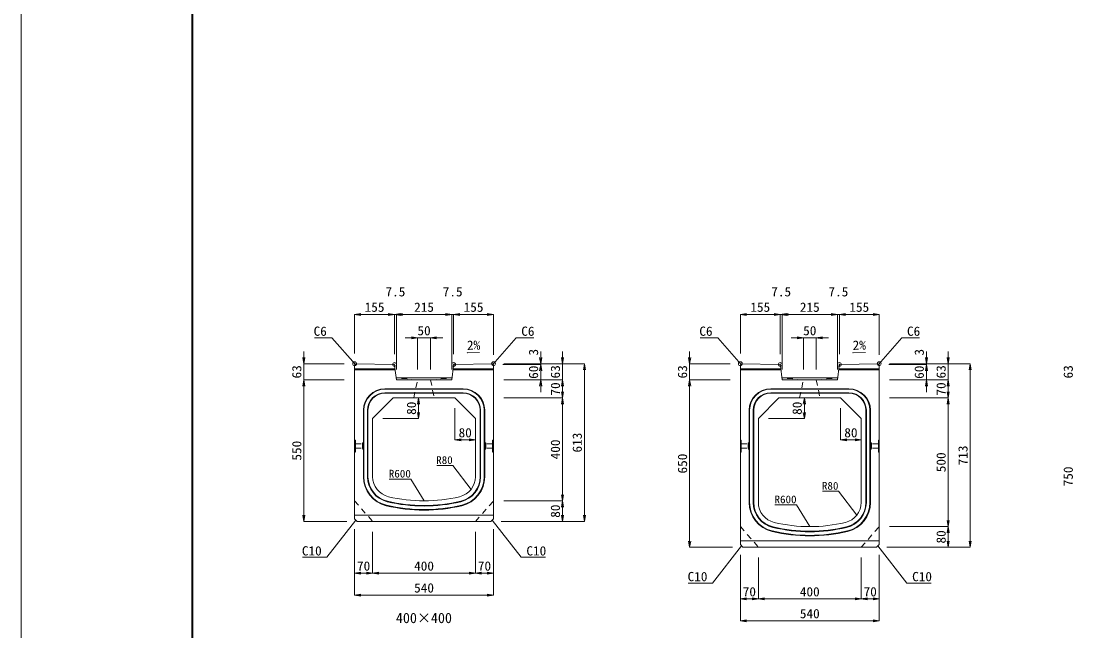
# Model space of a CAD drawing. Units: millimetres at full size. Extents: x -1267 to 18002, y -8037 to 14483.
# Drawn here: x 8867 to 12958, y 9743 to 12113 of the extents above; entities that cross this region are included whole.
import ezdxf
from ezdxf.enums import TextEntityAlignment as Align

# ---------------------------------------------------------------- set-up
doc = ezdxf.new("R2010")
doc.units = ezdxf.units.MM
doc.header["$LTSCALE"] = 30
doc.header["$PDMODE"] = 32
doc.header["$PDSIZE"] = 15
doc.linetypes.add('USER1', pattern=[1.35, 0.75, -0.6])
for name, color, linetype, lineweight in [('0_2', 5, 'Continuous', 13), ('インサート', 3, 'USER1', 9), ('図枠', 7, 'Continuous', 5), ('寸法線', 7, 'Continuous', 13), ('引出線', 4, 'Continuous', 13), ('排水孔', 30, 'USER1', 9), ('本体', 2, 'Continuous', 13), ('目地', 132, 'Continuous', 5), ('補助線', 8, 'Continuous', 13)]:
    doc.layers.add(name, color=color, linetype=linetype, lineweight=lineweight)
doc.layers.add('文字', color=7, linetype='Continuous')
doc.styles.add('ＭＳ 明朝', font='')
doc.styles.get('ＭＳ 明朝').set_extended_font_data('MS Mincho')

# ---------------------------------------------------------------- blocks, each defined once
blk = doc.blocks.new('open_arrow')
at = {"color": 0, "linetype": 'Continuous', "lineweight": -2}
blk.add_lwpolyline([(7.5, 1.25), (0, 0), (7.5, -1.25)], dxfattribs=at)

msp = doc.modelspace()

# ---------------------------------------------------------------- linework, layer by layer
at = {"layer": '0_2'}
msp.add_line((8867.22, 14483.45), (8867.22, -8037.05), dxfattribs=at)
at = {"layer": 'インサート'}
for p, q in [((10197.64, 10473.83), (10194.64, 10473.83)), ((10194.64, 10473.83), (10194.64, 10448.83)), ((10197.64, 10448.83), (10197.64, 10473.83)), ((10671.24, 10473.83), (10674.24, 10473.83)), ((10671.24, 10448.83), (10671.24, 10473.83)), ((10674.24, 10473.83), (10674.24, 10448.83)), ((11697.64, 10473.83), (11694.64, 10473.83)), ((11694.64, 10473.83), (11694.64, 10448.83)), ((11697.64, 10448.83), (11697.64, 10473.83)), ((12171.24, 10473.83), (12174.24, 10473.83)), ((12171.24, 10448.83), (12171.24, 10473.83)), ((12174.24, 10473.83), (12174.24, 10448.83)), ((10167.64, 10469.83), (10194.64, 10469.83)), ((10167.64, 10469.83), (10167.64, 10452.83)), ((10167.64, 10452.83), (10194.64, 10452.83)), ((10194.64, 10448.83), (10197.64, 10448.83)), ((10674.24, 10448.83), (10671.24, 10448.83)), ((10701.24, 10469.83), (10674.24, 10469.83)), ((10701.24, 10452.83), (10674.24, 10452.83)), ((10701.24, 10469.83), (10701.24, 10452.83)), ((11667.64, 10469.83), (11694.64, 10469.83)), ((11667.64, 10469.83), (11667.64, 10452.83)), ((11667.64, 10452.83), (11694.64, 10452.83)), ((11694.64, 10448.83), (11697.64, 10448.83)), ((12174.24, 10448.83), (12171.24, 10448.83)), ((12201.24, 10469.83), (12174.24, 10469.83)), ((12201.24, 10452.83), (12174.24, 10452.83)), ((12201.24, 10469.83), (12201.24, 10452.83))]:
    msp.add_line(p, q, dxfattribs=at)
at = {"layer": '図枠', "lineweight": 40}
msp.add_line((9534.44, 7540.17), (9534.44, 13080.17), dxfattribs=at)
at = {"layer": '寸法線'}
for p, q in [((10164.44, 10973.07), (10367.44, 10973.07)), ((10164.44, 10821.33), (10164.44, 10973.07)), ((10271.44, 10973.07), (10374.94, 10973.07)), ((10319.44, 10818.33), (10319.44, 10973.07)), ((10319.44, 10818.33), (10319.44, 10973.07)), ((10326.94, 10758.33), (10326.94, 10973.07)), ((10326.94, 10973.07), (10541.94, 10973.07)), ((10326.94, 10758.33), (10326.94, 10973.07)), ((10493.94, 10973.07), (10597.44, 10973.07)), ((10541.94, 10758.33), (10541.94, 10973.07)), ((10541.94, 10758.33), (10541.94, 10973.07)), ((10549.44, 10818.33), (10549.44, 10973.07)), ((10549.44, 10973.07), (10704.44, 10973.07)), ((10549.44, 10818.33), (10549.44, 10973.07)), ((10704.44, 10815.33), (10704.44, 10973.07)), ((11664.44, 10973.07), (11867.44, 10973.07)), ((11664.44, 10821.33), (11664.44, 10973.07)), ((11771.44, 10973.07), (11874.94, 10973.07)), ((11819.44, 10818.33), (11819.44, 10973.07)), ((11819.44, 10818.33), (11819.44, 10973.07)), ((11826.94, 10758.33), (11826.94, 10973.07)), ((11826.94, 10973.07), (12041.94, 10973.07)), ((11826.94, 10758.33), (11826.94, 10973.07)), ((11993.94, 10973.07), (12097.44, 10973.07)), ((12041.94, 10758.33), (12041.94, 10973.07)), ((12041.94, 10758.33), (12041.94, 10973.07)), ((12049.44, 10818.33), (12049.44, 10973.07)), ((12049.44, 10973.07), (12204.44, 10973.07)), ((12049.44, 10818.33), (12049.44, 10973.07)), ((12204.44, 10815.33), (12204.44, 10973.07)), ((10361.44, 10881.89), (10507.44, 10881.89)), ((10409.44, 10758.33), (10409.44, 10881.89)), ((10459.44, 10758.33), (10459.44, 10881.89)), ((11861.44, 10881.89), (12007.44, 10881.89)), ((11909.44, 10758.33), (11909.44, 10881.89)), ((11959.44, 10758.33), (11959.44, 10881.89)), ((9967.31, 10670.33), (9967.31, 10829.33)), ((10887.95, 10730.33), (10887.95, 10829.33)), ((10972.95, 10670.33), (10972.95, 10829.33)), ((11467.31, 10670.33), (11467.31, 10829.33)), ((12387.95, 10730.33), (12387.95, 10829.33)), ((12472.95, 10670.33), (12472.95, 10829.33)), ((10124.44, 10781.33), (9967.31, 10781.33)), ((10741.38, 10778.33), (10887.95, 10778.33)), ((10741.38, 10778.33), (10887.95, 10778.33)), ((10744.44, 10781.33), (10972.95, 10781.33)), ((10744.44, 10781.33), (10887.95, 10781.33)), ((10744.44, 10781.33), (11057.95, 10781.33)), ((10887.95, 10670.33), (10887.95, 10778.33)), ((11057.95, 10168.33), (11057.95, 10781.33)), ((11624.44, 10781.33), (11467.31, 10781.33)), ((12241.38, 10778.33), (12387.95, 10778.33)), ((12241.38, 10778.33), (12387.95, 10778.33)), ((12244.44, 10781.33), (12472.95, 10781.33)), ((12244.44, 10781.33), (12557.95, 10781.33)), ((12244.44, 10781.33), (12387.95, 10781.33)), ((12387.95, 10670.33), (12387.95, 10778.33)), ((12557.95, 10068.33), (12557.95, 10781.33)), ((9967.31, 10168.33), (9967.31, 10718.33)), ((10124.44, 10718.33), (9967.31, 10718.33)), ((10124.44, 10718.33), (9967.31, 10718.33)), ((10744.44, 10718.33), (10972.95, 10718.33)), ((10744.44, 10718.33), (10972.95, 10718.33)), ((10744.44, 10718.33), (10887.95, 10718.33)), ((10972.95, 10648.33), (10972.95, 10718.33)), ((11467.31, 10068.33), (11467.31, 10718.33)), ((11624.44, 10718.33), (11467.31, 10718.33)), ((11624.44, 10718.33), (11467.31, 10718.33)), ((12244.44, 10718.33), (12472.95, 10718.33)), ((12244.44, 10718.33), (12472.95, 10718.33)), ((12244.44, 10718.33), (12387.95, 10718.33)), ((12472.95, 10648.33), (12472.95, 10718.33)), ((10413.29, 10568.33), (10413.29, 10648.33)), ((10744.44, 10648.33), (10972.95, 10648.33)), ((10744.44, 10648.33), (10972.95, 10648.33)), ((10972.95, 10248.33), (10972.95, 10648.33)), ((11913.29, 10568.33), (11913.29, 10648.33)), ((12244.44, 10648.33), (12472.95, 10648.33)), ((12244.44, 10648.33), (12472.95, 10648.33)), ((12472.95, 10148.33), (12472.95, 10648.33)), ((10554.44, 10608.33), (10554.44, 10485.25)), ((12054.44, 10608.33), (12054.44, 10485.25)), ((10274.44, 10568.33), (10413.29, 10568.33)), ((11774.44, 10568.33), (11913.29, 10568.33)), ((10554.44, 10485.25), (10634.44, 10485.25)), ((12054.44, 10485.25), (12134.44, 10485.25)), ((10744.44, 10248.33), (10972.95, 10248.33)), ((10744.44, 10248.33), (10972.95, 10248.33)), ((10972.95, 10168.33), (10972.95, 10248.33)), ((10134.44, 10168.33), (9967.31, 10168.33)), ((10734.44, 10168.33), (10972.95, 10168.33)), ((10734.44, 10168.33), (11057.95, 10168.33)), ((12244.44, 10148.33), (12472.95, 10148.33)), ((12244.44, 10148.33), (12472.95, 10148.33)), ((12472.95, 10068.33), (12472.95, 10148.33)), ((10164.44, 10138.33), (10164.44, 9967.18)), ((10164.44, 10138.33), (10164.44, 9882.18)), ((10234.44, 10128.33), (10234.44, 9967.18)), ((10234.44, 10128.33), (10234.44, 9967.18)), ((10634.44, 10128.33), (10634.44, 9967.18)), ((10634.44, 10128.33), (10634.44, 9967.18)), ((10704.44, 10138.33), (10704.44, 9967.18)), ((10704.44, 10138.33), (10704.44, 9882.18)), ((11634.44, 10068.33), (11467.31, 10068.33)), ((12234.44, 10068.33), (12557.95, 10068.33)), ((12234.44, 10068.33), (12472.95, 10068.33)), ((11664.44, 10038.33), (11664.44, 9867.18)), ((11664.44, 10038.33), (11664.44, 9782.18)), ((11734.44, 10028.33), (11734.44, 9867.18)), ((11734.44, 10028.33), (11734.44, 9867.18)), ((12134.44, 10028.33), (12134.44, 9867.18)), ((12134.44, 10028.33), (12134.44, 9867.18)), ((12204.44, 10038.33), (12204.44, 9867.18)), ((12204.44, 10038.33), (12204.44, 9782.18)), ((10164.44, 9967.18), (10234.44, 9967.18)), ((10234.44, 9967.18), (10634.44, 9967.18)), ((10634.44, 9967.18), (10704.44, 9967.18)), ((10164.44, 9882.18), (10704.44, 9882.18)), ((11664.44, 9867.18), (11734.44, 9867.18)), ((11734.44, 9867.18), (12134.44, 9867.18)), ((12134.44, 9867.18), (12204.44, 9867.18)), ((11664.44, 9782.18), (12204.44, 9782.18))]:
    msp.add_line(p, q, dxfattribs=at)
at = {"layer": '引出線'}
for points in [[(10167.44, 10778.28), (10076.41, 10882.59), (10008.06, 10882.59)], [(10701.44, 10778.28), (10792.47, 10882.59), (10860.81, 10882.59)], [(11667.44, 10778.28), (11576.41, 10882.59), (11508.06, 10882.59)], [(12201.44, 10778.28), (12292.47, 10882.59), (12360.81, 10882.59)], [(10601.85, 10824.27), (10650.56, 10825.25), (10601.82, 10824.27)], [(12101.85, 10824.27), (12150.56, 10825.25), (12101.82, 10824.27)], [(10617.2, 10292.76), (10545.94, 10385.86), (10483.71, 10385.86)], [(10434.44, 10248.33), (10383.07, 10333.08), (10298.9, 10333.08)], [(12117.2, 10192.76), (12045.94, 10285.86), (11983.71, 10285.86)], [(11934.44, 10148.33), (11883.07, 10233.08), (11798.9, 10233.08)], [(10169.44, 10173.33), (10056.46, 10028.9), (9961.79, 10028.9)], [(10699.44, 10173.33), (10812.42, 10028.9), (10907.09, 10028.9)], [(11669.44, 10073.33), (11556.46, 9928.9), (11461.79, 9928.9)], [(12199.44, 10073.33), (12312.42, 9928.9), (12407.09, 9928.9)]]:
    msp.add_lwpolyline(points, dxfattribs=at)
at = {"layer": '排水孔'}
for p, q in [((10409.44, 10718.33), (10325.94, 10726.33)), ((10394.44, 10648.33), (10409.44, 10718.33)), ((10459.44, 10718.33), (10542.94, 10726.33)), ((10459.44, 10718.33), (10474.44, 10648.33)), ((11909.44, 10718.33), (11825.94, 10726.33)), ((11894.44, 10648.33), (11909.44, 10718.33)), ((11959.44, 10718.33), (12042.94, 10726.33)), ((11959.44, 10718.33), (11974.44, 10648.33))]:
    msp.add_line(p, q, dxfattribs=at)
at = {"layer": '本体'}
for p, q in [((10170.44, 10781.22), (10164.44, 10775.33)), ((10164.44, 10178.33), (10164.44, 10775.33)), ((10170.44, 10781.22), (10314.25, 10778.43)), ((10698.44, 10781.22), (10554.63, 10778.43)), ((10698.44, 10781.22), (10704.44, 10775.33)), ((10704.44, 10178.33), (10704.44, 10775.33)), ((11670.44, 10781.22), (11664.44, 10775.33)), ((11664.44, 10078.33), (11664.44, 10775.33)), ((11670.44, 10781.22), (11814.25, 10778.43)), ((12198.44, 10781.22), (12054.63, 10778.43)), ((12198.44, 10781.22), (12204.44, 10775.33)), ((12204.44, 10078.33), (12204.44, 10775.33)), ((10326.94, 10718.33), (10541.94, 10718.33)), ((11826.94, 10718.33), (12041.94, 10718.33)), ((10234.44, 10568.33), (10314.44, 10648.33)), ((10314.44, 10648.33), (10554.44, 10648.33)), ((10554.44, 10648.33), (10634.44, 10568.33)), ((11734.44, 10568.33), (11814.44, 10648.33)), ((11814.44, 10648.33), (12054.44, 10648.33)), ((12054.44, 10648.33), (12134.44, 10568.33)), ((10234.44, 10342.37), (10234.44, 10568.33)), ((10634.44, 10568.33), (10634.44, 10342.37)), ((11734.44, 10242.37), (11734.44, 10568.33)), ((12134.44, 10568.33), (12134.44, 10242.37)), ((10174.44, 10168.33), (10164.44, 10178.33)), ((10174.44, 10168.33), (10694.44, 10168.33)), ((10694.44, 10168.33), (10704.44, 10178.33)), ((11674.44, 10068.33), (11664.44, 10078.33)), ((11674.44, 10068.33), (12194.44, 10068.33)), ((12194.44, 10068.33), (12204.44, 10078.33))]:
    msp.add_line(p, q, dxfattribs=at)
at = {"layer": '本体', "lineweight": 20}
for p, q in [((10320.08, 10773.18), (10326.94, 10718.33)), ((10548.79, 10773.18), (10541.94, 10718.33)), ((11820.08, 10773.18), (11826.94, 10718.33)), ((12048.79, 10773.18), (12041.94, 10718.33))]:
    msp.add_line(p, q, dxfattribs=at)
at = {"layer": '本体', "lineweight": 9}
for p, q in [((10325.94, 10726.33), (10542.94, 10726.33)), ((11825.94, 10726.33), (12042.94, 10726.33)), ((10164.44, 10485.83), (10167.64, 10483.83)), ((10167.64, 10483.83), (10167.64, 10438.83)), ((10704.44, 10485.83), (10701.24, 10483.83)), ((10701.24, 10483.83), (10701.24, 10438.83)), ((11664.44, 10485.83), (11667.64, 10483.83)), ((11667.64, 10483.83), (11667.64, 10438.83)), ((12204.44, 10485.83), (12201.24, 10483.83)), ((12201.24, 10483.83), (12201.24, 10438.83)), ((10167.64, 10438.83), (10164.44, 10436.83)), ((10701.24, 10438.83), (10704.44, 10436.83)), ((11667.64, 10438.83), (11664.44, 10436.83)), ((12201.24, 10438.83), (12204.44, 10436.83)), ((10164.44, 10193.33), (10704.44, 10193.33)), ((11664.44, 10093.33), (12204.44, 10093.33))]:
    msp.add_line(p, q, dxfattribs=at)
at = {"layer": '本体', "linetype": 'USER1', "lineweight": 9}
for p, q in [((10164.44, 10248.33), (10234.44, 10168.33)), ((10634.44, 10168.33), (10704.44, 10248.33)), ((11664.44, 10148.33), (11734.44, 10068.33)), ((12134.44, 10068.33), (12204.44, 10148.33))]:
    msp.add_line(p, q, dxfattribs=at)
at = {"layer": '本体'}
for centre, radius, start, end in [((10314.13, 10772.44), 6, 7.12502, 88.89119), ((10554.75, 10772.44), 6, 91.10881, 172.87498), ((11814.13, 10772.44), 6, 7.12502, 88.89119), ((12054.75, 10772.44), 6, 91.10881, 172.87498), ((10314.44, 10342.37), 80, 180, 256.65764), ((10554.44, 10342.37), 80, 283.34236, 0), ((10434.44, 10848.33), 600, 256.65764, 283.34236), ((11814.44, 10242.37), 80, 180, 256.65764), ((12054.44, 10242.37), 80, 283.34236, 0), ((11934.44, 10748.33), 600, 256.65764, 283.34236)]:
    msp.add_arc(centre, radius, start, end, dxfattribs=at)
at = {"layer": '目地'}
for p, q in [((10164.44, 10761.33), (10321.56, 10761.33)), ((10704.44, 10761.33), (10547.31, 10761.33)), ((11664.44, 10761.33), (11821.56, 10761.33)), ((12204.44, 10761.33), (12047.31, 10761.33)), ((10164.44, 10757.33), (10322.06, 10757.33)), ((10704.44, 10757.33), (10546.81, 10757.33)), ((11664.44, 10757.33), (11822.06, 10757.33)), ((12204.44, 10757.33), (12046.81, 10757.33)), ((10586.44, 10684.33), (10282.44, 10684.33)), ((10586.44, 10682.33), (10282.44, 10682.33)), ((12086.44, 10684.33), (11782.44, 10684.33)), ((12086.44, 10682.33), (11782.44, 10682.33)), ((10586.44, 10668.33), (10282.44, 10668.33)), ((10586.44, 10666.33), (10282.44, 10666.33)), ((12086.44, 10668.33), (11782.44, 10668.33)), ((12086.44, 10666.33), (11782.44, 10666.33)), ((10198.44, 10600.33), (10198.44, 10342.37)), ((10200.44, 10600.33), (10200.44, 10342.37)), ((10214.44, 10600.33), (10214.44, 10342.37)), ((10216.44, 10600.33), (10216.44, 10342.37)), ((10652.44, 10342.37), (10652.44, 10600.33)), ((10654.44, 10342.37), (10654.44, 10600.33)), ((10668.44, 10342.37), (10668.44, 10600.33)), ((10670.44, 10342.37), (10670.44, 10600.33)), ((11698.44, 10600.33), (11698.44, 10242.37)), ((11700.44, 10600.33), (11700.44, 10242.37)), ((11714.44, 10600.33), (11714.44, 10242.37)), ((11716.44, 10600.33), (11716.44, 10242.37)), ((12152.44, 10242.37), (12152.44, 10600.33)), ((12154.44, 10242.37), (12154.44, 10600.33)), ((12168.44, 10242.37), (12168.44, 10600.33)), ((12170.44, 10242.37), (12170.44, 10600.33))]:
    msp.add_line(p, q, dxfattribs=at)
for centre, radius, start, end in [((10282.44, 10600.33), 84, 90, 180), ((10282.44, 10600.33), 82, 90, 180), ((10586.44, 10600.33), 84, 0, 90), ((10586.44, 10600.33), 82, 0, 90), ((11782.44, 10600.33), 84, 90, 180), ((11782.44, 10600.33), 82, 90, 180), ((12086.44, 10600.33), 84, 0, 90), ((12086.44, 10600.33), 82, 0, 90), ((10282.44, 10600.33), 68, 90, 180), ((10282.44, 10600.33), 66, 90, 180), ((10586.44, 10600.33), 68, 0, 90), ((10586.44, 10600.33), 66, 0, 90), ((11782.44, 10600.33), 68, 90, 180), ((11782.44, 10600.33), 66, 90, 180), ((12086.44, 10600.33), 68, 0, 90), ((12086.44, 10600.33), 66, 0, 90), ((10314.44, 10342.37), 116, 180, 256.65764), ((10314.44, 10342.37), 114, 180, 256.65764), ((10314.44, 10342.37), 100, 180, 256.65764), ((10314.44, 10342.37), 98, 180, 256.65764), ((10554.44, 10342.37), 98, 283.34236, 0), ((10554.44, 10342.37), 100, 283.34236, 0), ((10554.44, 10342.37), 114, 283.34236, 0), ((10554.44, 10342.37), 116, 283.34236, 0), ((10434.44, 10848.33), 636, 256.65764, 283.34236), ((10434.44, 10848.33), 634, 256.65764, 283.34236), ((10434.44, 10848.33), 620, 256.65764, 283.34236), ((10434.44, 10848.33), 618, 256.65764, 283.34236), ((11814.44, 10242.37), 116, 180, 256.65764), ((11814.44, 10242.37), 114, 180, 256.65764), ((11814.44, 10242.37), 100, 180, 256.65764), ((11814.44, 10242.37), 98, 180, 256.65764), ((12054.44, 10242.37), 98, 283.34236, 0), ((12054.44, 10242.37), 100, 283.34236, 0), ((12054.44, 10242.37), 114, 283.34236, 0), ((12054.44, 10242.37), 116, 283.34236, 0), ((11934.44, 10748.33), 620, 256.65764, 283.34236), ((11934.44, 10748.33), 618, 256.65764, 283.34236), ((11934.44, 10748.33), 636, 256.65764, 283.34236), ((11934.44, 10748.33), 634, 256.65764, 283.34236)]:
    msp.add_arc(centre, radius, start, end, dxfattribs=at)
at = {"layer": '補助線'}
for p in [(10164.44, 10781.33), (10319.44, 10778.33), (10549.44, 10778.33), (10704.44, 10781.33), (11664.44, 10781.33), (11819.44, 10778.33), (12049.44, 10778.33), (12204.44, 10781.33)]:
    msp.add_point(p, dxfattribs=at)

# ---------------------------------------------------------------- block references
at = {"layer": '寸法線', "xscale": 3.2, "yscale": 3.2}
for p in [(10164.44, 10973.07), (10319.44, 10973.07), (10326.94, 10973.07), (10326.94, 10973.07), (10549.44, 10973.07), (10549.44, 10973.07), (11664.44, 10973.07), (11819.44, 10973.07), (11826.94, 10973.07), (11826.94, 10973.07), (12049.44, 10973.07), (12049.44, 10973.07), (10459.44, 10881.89), (11959.44, 10881.89), (10554.44, 10485.25), (12054.44, 10485.25), (10164.44, 9967.18), (10234.44, 9967.18), (10634.44, 9967.18), (10164.44, 9882.18), (11664.44, 9867.18), (11734.44, 9867.18), (12134.44, 9867.18), (11664.44, 9782.18)]:
    msp.add_blockref('open_arrow', p, dxfattribs=at)
for p, rotation in [((10319.44, 10973.07), 180), ((10541.94, 10973.07), 180), ((10541.94, 10973.07), 180), ((10704.44, 10973.07), 180), ((11819.44, 10973.07), 180), ((12041.94, 10973.07), 180), ((12041.94, 10973.07), 180), ((12204.44, 10973.07), 180), ((10409.44, 10881.89), 180), ((11909.44, 10881.89), 180), ((9967.31, 10781.33), 90), ((10887.95, 10781.33), 90), ((10972.95, 10781.33), 90), ((11467.31, 10781.33), 90), ((12387.95, 10781.33), 90), ((12472.95, 10781.33), 90), ((10887.95, 10778.33), 270), ((10887.95, 10778.33), 270), ((11057.95, 10781.33), 270), ((12387.95, 10778.33), 270), ((12387.95, 10778.33), 270), ((12557.95, 10781.33), 270), ((9967.31, 10718.33), 270), ((9967.31, 10718.33), 270), ((10887.95, 10718.33), 270), ((10972.95, 10718.33), 270), ((10972.95, 10718.33), 270), ((11467.31, 10718.33), 270), ((11467.31, 10718.33), 270), ((12387.95, 10718.33), 270), ((12472.95, 10718.33), 270), ((12472.95, 10718.33), 270), ((10413.29, 10648.33), 270), ((10972.95, 10648.33), 90), ((10972.95, 10648.33), 270), ((11913.29, 10648.33), 270), ((12472.95, 10648.33), 90), ((12472.95, 10648.33), 270), ((10413.29, 10568.33), 90), ((11913.29, 10568.33), 90), ((10634.44, 10485.25), 180), ((12134.44, 10485.25), 180), ((10972.95, 10248.33), 90), ((10972.95, 10248.33), 270), ((9967.31, 10168.33), 90), ((10972.95, 10168.33), 90), ((11057.95, 10168.33), 90), ((12472.95, 10148.33), 90), ((12472.95, 10148.33), 270), ((11467.31, 10068.33), 90), ((12472.95, 10068.33), 90), ((12557.95, 10068.33), 90), ((10234.44, 9967.18), 180), ((10634.44, 9967.18), 180), ((10704.44, 9967.18), 180), ((10704.44, 9882.18), 180), ((11734.44, 9867.18), 180), ((12134.44, 9867.18), 180), ((12204.44, 9867.18), 180), ((12204.44, 9782.18), 180)]:
    msp.add_blockref('open_arrow', p, dxfattribs=dict(at, rotation=rotation))
at = {"layer": '引出線'}
for p, xscale, yscale, rotation in [((10601.85, 10824.27), 0.16, 0.16, 1.1), ((12101.85, 10824.27), 0.16, 0.16, 1.1), ((10167.44, 10778.28), 0.16, 0.16, 131.1), ((10701.44, 10778.28), 0.16, 0.16, 48.9), ((11667.44, 10778.28), 0.16, 0.16, 131.1), ((12201.44, 10778.28), 0.16, 0.16, 48.9), ((10617.2, 10292.76), 0.133, 0.133, 127.4), ((10434.44, 10248.33), 0.133, 0.133, 121.2), ((12117.2, 10192.76), 0.133, 0.133, 127.4), ((10169.44, 10173.33), 0.16, 0.16, 232), ((10699.44, 10173.33), 0.16, 0.16, 308), ((11934.44, 10148.33), 0.133, 0.133, 121.2), ((11669.44, 10073.33), 0.16, 0.16, 232), ((12199.44, 10073.33), 0.16, 0.16, 308)]:
    msp.add_blockref('open_arrow', p, dxfattribs=dict(at, xscale=xscale, yscale=yscale, rotation=rotation))

# ---------------------------------------------------------------- texts
at = {"layer": '寸法線', "style": 'ＭＳ 明朝', "width": 1.05}
for s, p in [('7.5', (10323.19, 11061.07)), ('7.5', (10545.69, 11061.07)), ('7.5', (11823.19, 11061.07)), ('7.5', (12045.69, 11061.07)), ('155', (10241.94, 11001.07)), ('215', (10434.44, 11001.07)), ('155', (10626.94, 11001.07)), ('155', (11741.94, 11001.07)), ('215', (11934.44, 11001.07)), ('155', (12126.94, 11001.07)), ('50', (10434.44, 10909.89)), ('50', (11934.44, 10909.89)), ('80', (10594.44, 10513.25)), ('80', (12094.44, 10513.25)), ('70', (10199.44, 9995.18)), ('400', (10434.44, 9995.18)), ('70', (10669.44, 9995.18)), ('540', (10434.44, 9910.18)), ('70', (11699.44, 9895.18)), ('400', (11934.44, 9895.18)), ('70', (12169.44, 9895.18)), ('540', (11934.44, 9810.18))]:
    msp.add_text(s, height=36.03, dxfattribs=at).set_placement(p, align=Align.MIDDLE_CENTER)
for s, p in [('3', (10859.95, 10825.9)), ('3', (12359.95, 10825.9)), ('63', (9939.31, 10749.83)), ('60', (10859.95, 10748.33)), ('63', (10944.95, 10749.83)), ('63', (11439.31, 10749.83)), ('60', (12359.95, 10748.33)), ('63', (12444.95, 10749.83)), ('63', (12939.31, 10749.83)), ('70', (10944.95, 10683.33)), ('70', (12444.95, 10683.33)), ('80', (10385.29, 10608.33)), ('80', (11885.29, 10608.33)), ('550', (9939.31, 10443.33)), ('400', (10944.95, 10448.33)), ('613', (11029.95, 10474.83)), ('500', (12444.95, 10398.33)), ('713', (12529.95, 10424.83)), ('650', (11439.31, 10393.33)), ('750', (12939.31, 10343.33)), ('80', (10944.95, 10208.33)), ('80', (12444.95, 10108.33))]:
    msp.add_text(s, height=36.03, rotation=90, dxfattribs=at).set_placement(p, align=Align.MIDDLE_CENTER)
at = {"layer": '引出線', "style": 'ＭＳ 明朝', "width": 1.05}
for s, height, p in [('C6', 36.03, (10056.41, 10925.79)), ('C6', 36.03, (11556.41, 10925.79)), ('R80', 30.02, (10545.94, 10421.86)), ('R600', 30.02, (10383.07, 10369.08)), ('R80', 30.02, (12045.94, 10321.86)), ('R600', 30.02, (11883.07, 10269.08)), ('C10', 36.03, (10036.46, 10072.1)), ('C10', 36.03, (11536.46, 9972.1))]:
    msp.add_text(s, height=height, dxfattribs=at).set_placement(p, align=Align.TOP_RIGHT)
for s, p in [('C6', (10812.47, 10925.79)), ('C6', (12312.47, 10925.79)), ('C10', (10832.42, 10072.1)), ('C10', (12332.42, 9972.1))]:
    msp.add_text(s, height=36.03, dxfattribs=at).set_placement(p, align=Align.TOP_LEFT)
for p in [(10600.88, 10871.17), (12100.88, 10871.17)]:
    msp.add_text('2%', height=36.03, rotation=1.146, dxfattribs=at).set_placement(p, align=Align.TOP_LEFT)
at = {"layer": '文字', "style": 'ＭＳ 明朝'}
msp.add_text('400×400', height=40.03, dxfattribs=at).set_placement((10433.96, 9793.36), align=Align.MIDDLE_CENTER)

doc.saveas('drawing.dxf')
